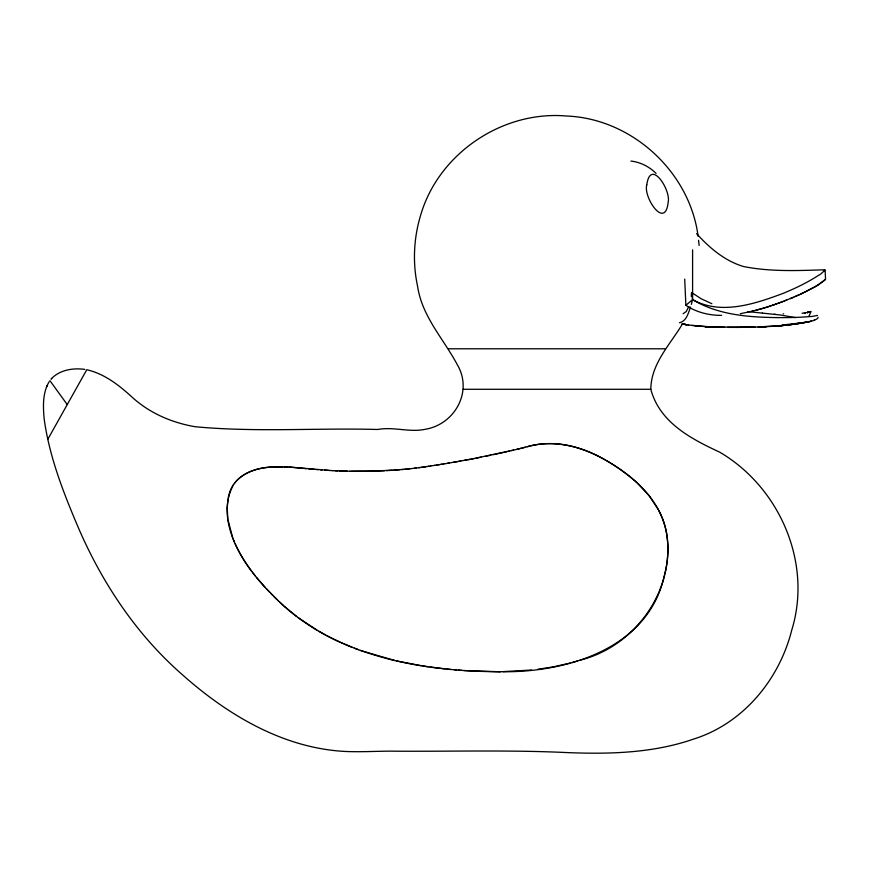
<?xml version="1.0" encoding="UTF-8"?>
<svg xmlns="http://www.w3.org/2000/svg" width="869" height="869" viewBox="0 0 869 869"><rect width="100%" height="100%" fill="white"/><g stroke="black" fill="none" stroke-linecap="round" stroke-linejoin="round"><path stroke-width="1.3" d="M49.131 381.773C42.462 392.94 43.005 406.681 44.2 419.151C49.533 457.8 64.132 494.494 79.405 530.144C103.194 584.468 136.933 634.848 181.697 674.116C227.374 714.937 283.794 748.654 346.416 751.511C360.809 752.054 375.212 751.261 389.616 751.142C449.154 751.685 508.723 749.762 568.228 752.641C610.364 754.249 653.521 753.054 693.723 739.041C743.147 723.519 779.308 679.645 791.724 630.166C812.58 562.819 779.515 487.227 719.662 452.141C690.964 438.823 659.701 422.53 650.805 389.29C651.066 363.405 670.281 344.526 682.61 323.681M691.279 296.405L691.561 292.495L701.174 298.773L711.852 303.694M227.95 499.262L227.211 507.952L227.797 518.348M808.898 316.37C812.015 308.799 811.972 312.004 806.845 312.655L809.875 311.775L808.192 312.329M698.111 236.346C689.823 171.812 631.817 118.662 566.816 116.033L566.751 116.033C502.412 110.254 437.987 153.737 420.4 216.088C413.611 238.812 412.59 263.177 417.598 286.357C422.019 316.446 443.407 338.714 457.127 364.393C473.333 391.3 454.845 424.322 425.386 429.264C409.668 432.729 393.733 426.483 377.722 429.482C316.87 427.809 255.714 432.458 195.101 426.722C171.312 422.616 148.718 412.775 131.002 396.155C118.173 384.543 103.987 373.681 86.77 369.738L47.708 439.453M228.167 498.056L228.666 495.808M664.6 574.376C670.086 553.271 669.119 529.949 658.767 510.451M664.394 575.169C649.132 647.731 568.174 672.4 502.988 671.737M691.344 304.411L692.593 299.599L692.593 249.859M228.938 494.776C233.457 475.984 253.911 467.609 271.562 467.055M690.573 307.018C688.411 312.807 686.521 321.313 679.46 322.768M688.867 306.431L686.249 311.526L683.11 313.72M46.611 386.824L47.165 385.488M800.382 294.233L815.209 286.781L824.735 280.274L825.539 279.145L825.094 269.781C797.916 270.639 770.249 271.899 743.451 266.501C724.789 260.928 709.408 247.85 696.569 233.631M825.528 279.188L818.468 284.836L804.661 292.245M818.077 317.272C818.652 319.857 806.888 322.258 811.385 321.15C788.14 326.342 761.863 327.2 737.194 327.407M233.642 484.446C217.761 513.144 233.815 547.666 251.814 571.476M234.413 483.37C245.503 468.782 265.675 466.523 282.718 466.783M51.673 378.439L51.086 379.101C59.364 369.879 73.115 367.728 84.869 369.401M824.257 270.987C826.669 268.239 820.195 275.136 818.837 275.136C807.583 282.501 795.385 288.345 782.958 293.44C754.835 303.9 720.901 315.469 692.593 299.599L691.561 292.495M721.607 315.371C709.071 315.458 696.341 312.34 685.88 305.28L692.593 299.599C717.425 314.708 747.286 317.131 775.669 317.587C787.064 317.696 798.481 317.554 809.832 316.577C811.168 316.848 819.206 314.969 817.056 315.501M803.543 292.777L799.828 294.482M798.709 294.982L799.752 294.515M799.198 294.765L797.579 295.482M798.068 295.264L794.679 296.742M796.927 295.775L795.265 296.492M794.309 296.905L792.017 297.861M793.43 297.274L792.539 297.654M791.637 298.024L789.921 298.73M791.941 297.893L790.214 298.61M788.922 299.142L787.781 299.588M787.086 299.87L784.381 300.935M786.782 300.001L782.502 301.662M783.36 301.337L781.861 301.901M782.1 301.815L780.601 302.379M781.459 302.054L780.275 302.499M779.004 302.977L780.199 302.531M779.873 302.651L778.678 303.085M778.602 303.118L776.104 304.02M778.363 303.205L777.712 303.444M776.995 303.705L776.343 303.944M775.126 304.367L776.017 304.052M809.723 311.841L808.355 312.297L810.56 311.634L809.213 312.058M775.702 304.172L773.497 304.943M814.535 320.14L813.851 320.357M774.724 304.508L774.073 304.737M773.747 304.856L772.834 305.171M773.084 305.084L772.183 305.388M772.432 305.301L770.857 305.834M771.118 305.758L769.869 306.17M770.455 305.975L769.206 306.388M769.467 306.301L768.207 306.714M768.804 306.518L766.197 307.354M580.068 660.168C634.066 646.818 674.127 592.169 667.088 536.553C662.71 502.097 635.033 477.135 606.475 460.657M767.805 306.844L765.861 307.452M765.795 307.485L764.861 307.767M765.459 307.583L764.524 307.876M751.088 311.536L764.448 307.898M763.438 308.202L764.112 307.995M577.559 660.951L572.041 662.547M762.765 308.408L755.291 310.494M527.331 446.699L528.341 446.438M570.194 663.047L553.51 666.827L537.629 669.315M528.211 446.47C554.357 439.138 582.349 446.612 605.259 459.962M523.735 447.622L525.289 447.22M529.677 446.09L524.376 447.459M523.095 447.785L524.257 447.492M522.182 448.013L523.225 447.752M520.086 448.534L522.454 447.948M521.139 448.274L517.957 449.067M519.814 448.6L516.881 449.327M753.13 311.037L740.323 313.709M517.153 449.262L513.09 450.24M807.551 312.471L808.822 312.167L806.801 312.612M513.622 450.109L471.259 459.104M807.573 312.471L808.843 312.167M511.428 450.631L512.525 450.37M530.84 445.808C568.804 436.89 606.247 456.67 634.533 480.503M508.093 451.413L509.201 451.152M506.964 451.674L504.715 452.184M503.585 452.434L495.558 454.205M493.244 454.704L494.407 454.454M490.822 455.215L485.934 456.225M481.002 457.213L476.06 458.18M474.355 458.517L456.388 461.797M467.739 459.755L470.086 459.321M466.566 459.973L464.22 460.407M458.506 461.428L460.787 461.015M798.176 323.583L810.082 321.508L788.672 324.919M457.366 461.624L445.699 463.601M453.194 462.341L455.095 462.015M447.557 463.296L449.436 462.981M805.52 312.742L802.011 313.307M443.32 463.992L445.916 463.568M440.735 464.404L443.831 463.905M438.248 464.806L441.973 464.209M436.368 465.1L439.562 464.6M434.489 465.393L437.237 464.969M434.913 465.328L430.296 466.034M427.993 466.381L430.752 465.969M426.842 466.555L428.884 466.251M803.684 322.736L804.259 322.649M425.147 466.805L427.016 466.534M425.701 466.729L423.214 467.087M424.55 466.892L421.28 467.359M801.674 322.833L782.372 325.028M799.426 323.409L787.271 325.082M422.236 467.229L418.63 467.718M420.303 467.489L411.493 468.587M416.414 468L414.448 468.239M411.287 468.608L401.804 469.553M409.994 468.749L407.398 469.021M531.546 670.021L500.186 671.77L463.818 670.564M404.802 469.282L406.105 469.151M403.509 469.401L374.952 471.139M774.703 326.179L783.545 325.408L758.105 326.983L766.523 326.592L760.962 326.842M774.583 326.19L785.522 325.256M399.87 469.727L394.102 470.172M392.18 470.314L386.444 470.661M273.018 466.957L289.334 467.055L329.862 470.477M783.653 313.807L783.262 313.818M384.554 470.759L349.816 471.248M373.768 471.172L369.379 471.28M755.031 327.081L712.406 327.037L688.617 325.039M740.573 327.374L748.1 327.211L743.853 327.298M367.359 471.313L368.369 471.291M366.349 471.324L364.361 471.346M500.381 671.77C441.05 671.444 379.916 663.471 326.755 635.652M363.372 471.346L351.391 471.28M448.752 348.784L665.263 348.784M463.21 389.29L650.805 389.29M727.505 327.374L737.325 327.407M724.692 327.363L704.9 326.625L709.81 326.929M350.218 471.259L335.217 470.748M712.569 327.037L718.413 327.189L715.306 327.102M347.187 471.194L344.971 471.128M343.852 471.096L341.604 471.02M284.326 466.827L287.509 466.957M339.312 470.933L340.463 470.976M337.585 470.857L333.837 470.683M332.447 470.618L333.75 470.683M331.067 470.542L332.458 470.618M707.268 326.766L695.96 325.918M329.666 470.466L331.165 470.542M328.558 470.401L324.626 470.151M289.073 467.044L306.561 468.684M320.672 469.879L321.986 469.966M316.435 469.553L318.141 469.684M461.96 670.423L458.256 670.129M314.741 469.412L308.604 468.88M698.155 326.114L692.104 325.506M454.509 669.793L456.399 669.966M762.482 313.112L780.351 314.991L795.58 317.619M762.482 313.122L747.981 311.602M450.718 669.434L446.927 669.043M774.236 314.252L775.289 314.372M445.026 668.837L430.155 667.001M688.639 325.039L681.937 323.887L687.249 324.843L683.979 324.256L685.858 324.593M428.308 666.751L422.866 665.936M630.927 161.058C640.399 162.134 649.36 166.652 656.062 173.409M421.063 665.665L396.579 660.94M394.884 660.549L360.342 650.425M358.332 649.686L354.335 648.187M352.347 647.405L344.385 644.114M343.396 643.69L341.419 642.81M340.431 642.365C318.26 632.35 297.513 618.989 279.818 602.239M325.777 635.141L319.021 631.361M317.087 630.231L298.425 617.837M296.633 616.49L286.27 608.072M284.608 606.627L285.434 607.355M635.196 481.078L636.499 482.252M283.772 605.878L277.961 600.479M637.151 482.838L649.1 495.602L658.289 509.538M278.243 600.751L266.338 588.704M277.005 599.567L273.854 596.471M272.812 595.428L270.748 593.331M269.727 592.267C255.964 577.95 243.363 562.08 235.173 543.853M265.056 587.314L256.453 577.385M255.269 575.919L252.955 572.964M49.891 380.6L67.239 404.596M234.478 542.245L233.218 539.171M232.664 537.715L228.004 519.847M698.557 240.268L699.143 245.492M685.88 305.28L684.707 279.101M646.775 184.901C643.082 197.046 665.263 230.557 668.185 202.086C671.031 190.159 650.457 157.745 646.775 184.901M805.096 313.003L804.368 313.144L805.074 313.014"/></g></svg>
